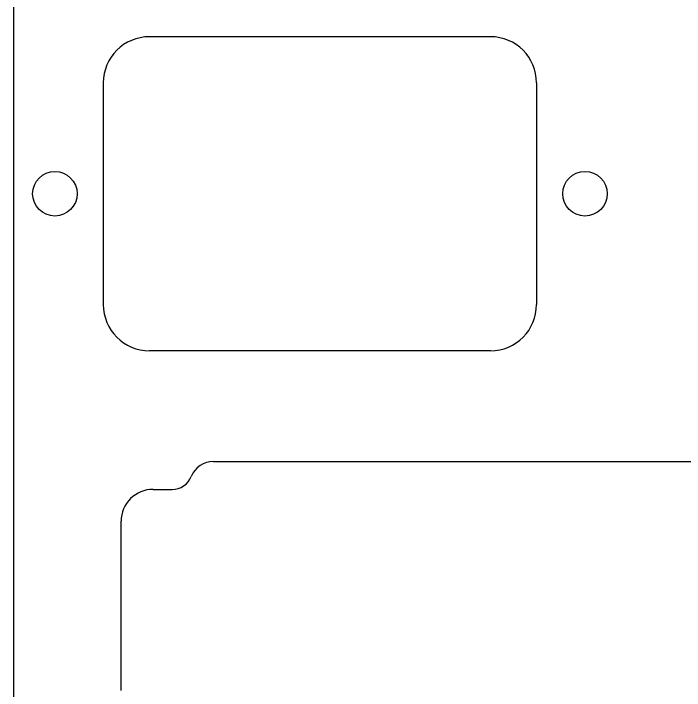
# Model space of a CAD drawing. Header units: millimetres. Extents: x -9 to 276, y -90 to 14.
# Drawn here: x -9 to 21.14, y -60.4 to -30.01 of the extents above; entities that cross this region are included whole.
import ezdxf

# ---------------------------------------------------------------- set-up
doc = ezdxf.new("R2010")
doc.units = ezdxf.units.MM
doc.layers.add('BLACK', color=7, linetype='CONTINUOUS')

msp = doc.modelspace()

# ---------------------------------------------------------------- linework, layer by layer
at = {"layer": 'BLACK', "linetype": 'Continuous'}
for p, q in [((-8.99855, -20.544445), (-8.99855, -34.441668)), ((12.4202, -31.05205), (-2.8922, -31.05205)), ((-4.967199, -33.12705), (-4.967199, -43.077051)), ((14.4952, -33.12705), (14.4952, -43.07705)), ((-8.99855, -34.441668), (-8.99855, -41.390279)), ((-8.99855, -41.390279), (-8.998551, -48.338891)), ((12.4202, -45.15205), (-2.892199, -45.15205)), ((-8.998551, -48.338891), (-8.998551, -55.287502)), ((-0.019925, -50.12445), (23.835275, -50.12445)), ((-0.019925, -50.124461), (-0.019925, -50.12445)), ((-2.730788, -51.37661), (-1.877225, -51.37661)), ((-1.877225, -51.376598), (-1.877225, -51.37661)), ((-4.167815, -60.40249), (-4.167815, -52.80175)), ((-8.998551, -55.287502), (-8.998551, -62.236114))]:
    msp.add_line(p, q, dxfattribs=at)
at = {"layer": 'BLACK'}
for centre in [(-7.1423, -38.10205), (16.6702, -38.10205)]:
    msp.add_circle(centre, 1, dxfattribs=at)
for centre, radius, start, end in [((-2.892195, -33.127054), 2.075004, 90.0001381, 179.9998896), ((12.4202, -33.12705), 2.075, 0, 90), ((-2.892197, -43.077048), 2.075002, 180.0000828, 269.9999448), ((12.4202, -43.07705), 2.075, 270, 0), ((-0.020026, -51.199401), 1.07494, 89.9946166, 157.9775025), ((-1.877176, -50.448221), 0.928376, 269.9969759, 337.9778284), ((-2.742733, -52.801642), 1.425082, 89.5197427, 180.0043422)]:
    msp.add_arc(centre, radius, start, end, dxfattribs=at)

doc.saveas('drawing.dxf')
